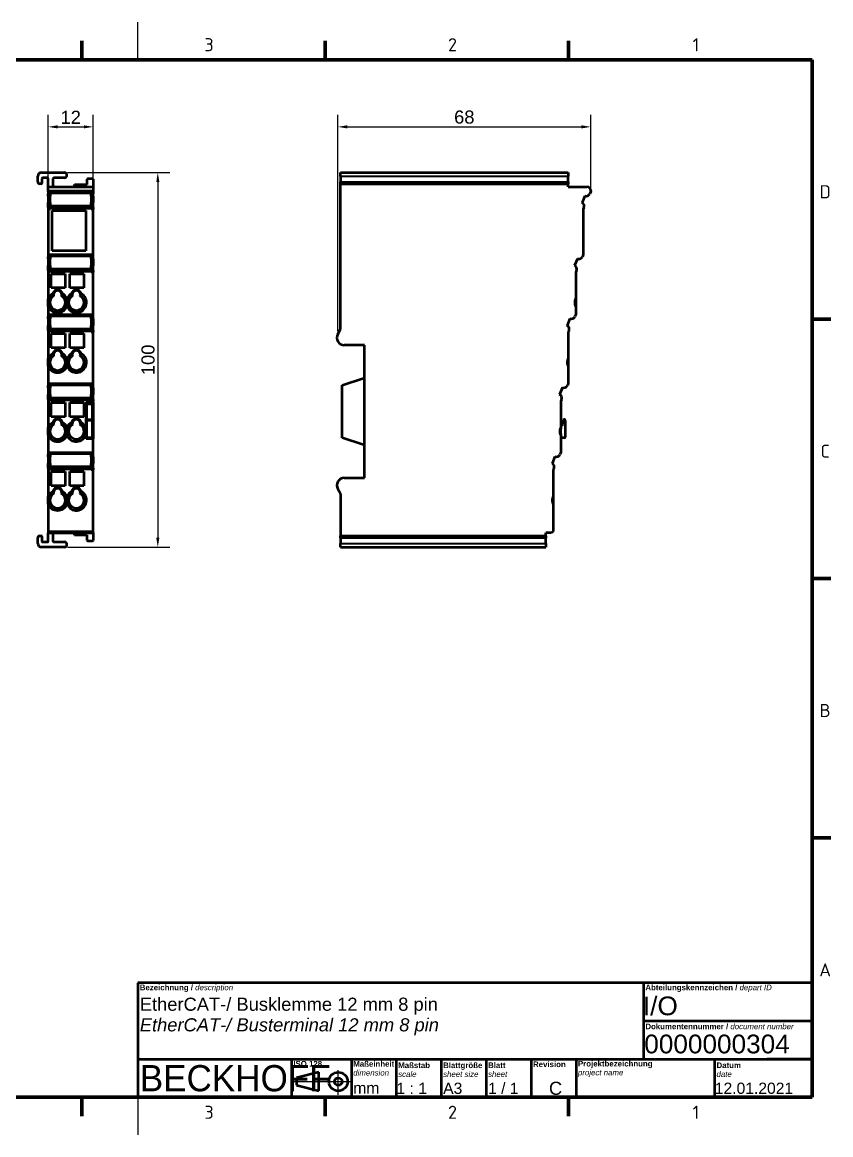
# Model space of a CAD drawing. Header units: millimetres. Extents: x 0 to 415, y 0 to 297.
# Drawn here: x 199.1 to 415, y 0 to 297 of the extents above; entities that cross this region are included whole.
import ezdxf
from ezdxf.enums import TextEntityAlignment as Align

# ---------------------------------------------------------------- set-up
doc = ezdxf.new("R2010")
doc.units = ezdxf.units.MM
doc.layers.add('Bemaßung (ISO)', color=150, linetype='Continuous', lineweight=25, true_color=0x0080ff)
for name, color, linetype, lineweight in [('Rahmen (ISO)', 7, 'Continuous', 70), ('Rahmen Mittel', 7, 'Continuous', 50), ('Sichtbar (ISO)', 7, 'Continuous', 50), ('Sichtbar schmal (ISO)', 7, 'Continuous', 35), ('Titel (ISO)', 7, 'Continuous', 50)]:
    doc.layers.add(name, color=color, linetype=linetype, lineweight=lineweight)
doc.styles.add('Bezeichnungstext (DIN)', font='arial.ttf')
doc.styles.add('FERTIG Motors-DIN-3_5mm', font='isocpeur.ttf')
doc.styles.add('Notiztext (DIN)', font='arial.ttf')
doc.styles.add('Textstil140', font='arial.ttf')
doc.styles.add('Textstil29', font='arial.ttf')
doc.styles.add('Textstil55', font='arial.ttf')
doc.styles.add('Textstil94', font='')
doc.styles.get('Textstil94').set_extended_font_data('Arial', italic=True)
doc.dimstyles.new('Standard (DIN) online', dxfattribs={"dimtxt": 3.5, "dimasz": 2.5, "dimexe": 3.175, "dimexo": 0.8, "dimgap": 0.8, "dimtad": 1, "dimdec": 1, "dimrnd": 1e-08, "dimtxsty": 'Bezeichnungstext (DIN)', "dimcen": 0.09, "dimdle": 10, "dimclrd": 7, "dimclre": 7, "dimclrt": 7, "dimadec": 0, "dimazin": 2, "dimtfac": 1, "dimtmove": 0, "dimatfit": 3, "dimfxl": 1, "dimtolj": 1, "dimtzin": 0, "dimlwd": 25, "dimlwe": 25, "dimarcsym": 0})

# ---------------------------------------------------------------- blocks, each defined once
blk = doc.blocks.new('Ränder A3-QUER')
at = {"layer": 'Rahmen (ISO)', "lineweight": 25}
for p, q in [((230, 287), (230, 297)), ((230, 10), (230, 0))]:
    blk.add_line(p, q, dxfattribs=at)
at = {"layer": 'Rahmen (ISO)'}
for p, q in [((215, 292), (215, 287)), ((280, 292), (280, 287)), ((345, 292), (345, 287)), ((20, 287), (410, 287)), ((410, 287), (410, 10)), ((415, 217.75), (410, 217.75)), ((415, 148.5), (410, 148.5)), ((415, 79.25), (410, 79.25)), ((410, 10), (20, 10)), ((215, 10), (215, 5)), ((280, 10), (280, 5)), ((345, 10), (345, 5))]:
    blk.add_line(p, q, dxfattribs=at)
at = {"layer": 'Rahmen Mittel', "char_height": 3.5, "attachment_point": 5, "style": 'FERTIG Motors-DIN-3_5mm'}
for s, insert, width in [('\\fISOCPEUR|b0|i0;3', (249, 291), 65.5864), ('\\fISOCPEUR|b0|i0;2', (314, 291), 65.5864), ('\\fISOCPEUR|b0|i0;1', (379, 291), 65.5864), ('\\fISOCPEUR|b0|i0;D', (413.5, 251.75), 5.0047), ('\\fISOCPEUR|b0|i0;C', (413.5, 182.5), 5.0047), ('\\fISOCPEUR|b0|i0;B', (413.5, 113.25), 5.0047), ('\\fISOCPEUR|b0|i0;A', (413.5, 44), 5.0047), ('\\fISOCPEUR|b0|i0;3', (249, 6), 65.5864), ('\\fISOCPEUR|b0|i0;2', (314, 6), 65.5864), ('\\fISOCPEUR|b0|i0;1', (379, 6), 65.5864)]:
    blk.add_mtext(s, dxfattribs=dict(at, insert=insert, width=width))
blk = doc.blocks.new('Schriftfelder Schriftfeld_Beckhoff_online')
at = {"layer": 'Titel (ISO)'}
for p, q in [((299.98, 133.15), (119.98, 133.15)), ((119.98, 133.15), (119.98, 102.55)), ((254.98, 133.15), (254.98, 112.75)), ((299.98, 102.55), (299.98, 133.15)), ((254.98, 122.95), (299.98, 122.95)), ((299.98, 123.75), (299.98, 112.75)), ((119.98, 112.75), (299.98, 112.75)), ((160.98, 112.75), (160.98, 102.55)), ((176.98, 112.75), (176.98, 102.55)), ((188.98, 112.75), (188.98, 102.55)), ((200.98, 112.75), (200.98, 102.55)), ((212.98, 112.75), (212.98, 102.55)), ((224.98, 112.75), (224.98, 102.55)), ((236.98, 112.75), (236.98, 102.55)), ((273.98, 112.75), (273.98, 102.55)), ((299.98, 112.75), (287.98, 112.75)), ((168.28, 109.25), (162.28, 107.75)), ((162.28, 107.75), (162.28, 105.75)), ((168.28, 104.25), (168.28, 109.25)), ((162.28, 105.75), (168.28, 104.25)), ((119.98, 102.55), (299.98, 102.55))]:
    blk.add_line(p, q, dxfattribs=at)
at = {"layer": 'Titel (ISO)', "linetype": 'Continuous', "lineweight": 25}
for p, q in [((173.48, 103.25), (173.48, 109.75)), ((161.28, 106.75), (177.28, 106.75))]:
    blk.add_line(p, q, dxfattribs=at)
at = {"layer": 'Titel (ISO)'}
for radius in [2.5, 1]:
    blk.add_circle((173.48, 106.75), radius, dxfattribs=at)
at = {"layer": 'Titel (ISO)', "style": 'Textstil140'}
blk.add_text('1 / 1', height=2.99, dxfattribs=at).set_placement((213.48, 104.95), align=Align.MIDDLE_LEFT)
at = {"layer": 'Titel (ISO)', "style": 'Notiztext (DIN)'}
for s, insert, char_height, attachment_point in [('\\fArial|b1|i0;\\H1.5000;Bezeichnung / \\fArial|b0|i1;\\H1.5000;description', (120.48, 131.65), 1.5, 4), ('\\fArial|b1|i0;\\H1.5000;Abteilungskennzeichen / \\fArial|b0|i1;\\H1.5000;depart ID', (255.48, 131.65), 1.5, 4), ('\\fArial|b1|i0;\\H1.5000;Dokumentennummer / \\fArial|b0|i1;\\H1.5000;document number', (255.48, 121.45), 1.5, 4), ('\\fArial|b1|i0;\\H1.5000;ISO 128', (161.48, 112.25), 1.5, 1), ('\\fArial|b1|i0;\\H1.5000;Revision', (225.48, 111.35), 1.5, 4), ('\\fArial|b0|i0;\\H3.0000;mm', (177.48, 105.04), 3, 4)]:
    blk.add_mtext(s, dxfattribs=dict(at, insert=insert, char_height=char_height, attachment_point=attachment_point))
at = {"layer": 'Titel (ISO)', "color": 1, "true_color": 0xff0000, "insert": (120.48, 111.15), "char_height": 7, "attachment_point": 1, "style": 'Notiztext (DIN)'}
blk.add_mtext('\\fSwitzerlandCondBlack|b0|i0;\\H7.0000;BECKHOFF', dxfattribs=at)
at = {"layer": 'Titel (ISO)', "char_height": 1.5, "line_spacing_factor": 0.944221, "style": 'Notiztext (DIN)'}
for s, insert, attachment_point in [('\\fArial|b1|i0;\\H1.5000;Maßeinheit\\P\\fArial|b0|i1;\\H1.5000;dimension', (177.48, 112.22), 1), ('\\fArial|b1|i0;\\H1.5000;Maßstab\\P\\fArial|b0|i1;\\H1.5000;scale', (189.48, 109.9), 4), ('\\fArial|b1|i0;\\H1.5000;Blattgröße\\P\\fArial|b0|i1;\\H1.5000;sheet size', (201.48, 109.9), 4), ('\\fArial|b1|i0;\\H1.5000;Blatt\\P\\fArial|b0|i1;\\H1.5000;sheet ', (213.48, 109.91), 4), ('\\fArial|b1|i0;\\H1.5000;Projektbezeichnung\\P\\fArial|b0|i1;\\H1.5000;project name', (237.48, 110.12), 4), ('\\fArial|b1|i0;\\H1.5000;Datum\\P\\fArial|b0|i1;\\H1.5000;date', (274.48, 109.91), 4)]:
    blk.add_mtext(s, dxfattribs=dict(at, insert=insert, attachment_point=attachment_point))
at = {"layer": 'Titel (ISO)'}
for tag, height, style, p in [('THEMA', 3.5, 'Notiztext (DIN)', (120.48, 127.4)), ('MANAGER', 3.5, 'Textstil94', (120.48, 121.9)), ('PROJEKT', 3.5, 'Notiztext (DIN)', (120.48, 115.9)), ('Blattgröße', 3, 'Textstil55', (201.48, 104.95)), ('FIRMA', 3, 'Textstil55', (237.48, 104.95))]:
    blk.add_attdef(tag, text='', height=height, dxfattribs=dict(at, style=style)).set_placement(p, align=Align.MIDDLE_LEFT)
for tag, p, height, style in [('KOSTENSTELLE_001', (254.83, 124.45), 5, 'Textstil29'), ('BESTANDSNUMMER_001', (255.19, 114.28), 5, 'Textstil29'), ('Anfänglicher_Ansichtsmaßstab_001', (189.03, 103.45), 2.99, 'Textstil140'), ('REVISIONSNUMMER_001', (229.74, 103.2), 3.5, 'Notiztext (DIN)'), ('SaveDate_001', (274.03, 103.47), 2.99, 'Textstil140')]:
    blk.add_attdef(tag, p, '', height=height, dxfattribs=dict(at, style=style))
blk = doc.blocks.new('*D36')
at = {"layer": 'Bemaßung (ISO)', "color": 7, "lineweight": 25, "transparency": 16777216}
for p, q in [((206.06, 247.87), (206.06, 272.25)), ((218.06, 247.87), (218.06, 272.25)), ((208.56, 269.07), (215.56, 269.07))]:
    blk.add_line(p, q, dxfattribs=at)
at = {"layer": 'Bemaßung (ISO)', "color": 7, "transparency": 16777216}
for points in [[(208.56, 269.49), (208.56, 268.65), (206.06, 269.07)], [(215.56, 269.49), (215.56, 268.65), (218.06, 269.07)]]:
    blk.add_solid(points, dxfattribs=at)
at = {"layer": 'Defpoints', "color": 0, "transparency": 16777216}
for p in [(218.06, 269.07), (206.06, 247.07), (218.06, 247.07)]:
    blk.add_point(p, dxfattribs=at)
at = {"layer": 'Bemaßung (ISO)', "color": 7, "lineweight": 25, "transparency": 16777216, "insert": (212.06, 273.38), "char_height": 3.5, "attachment_point": 2, "style": 'Bezeichnungstext (DIN)'}
blk.add_mtext('\\A1;12', dxfattribs=at)
blk = doc.blocks.new('*D38')
at = {"layer": 'Bemaßung (ISO)', "color": 7, "lineweight": 25, "transparency": 16777216}
for p, q in [((211.16, 256.87), (238.49, 256.87)), ((235.31, 254.37), (235.31, 159.37)), ((211.16, 156.87), (238.49, 156.87))]:
    blk.add_line(p, q, dxfattribs=at)
at = {"layer": 'Bemaßung (ISO)', "color": 7, "transparency": 16777216}
for points in [[(234.9, 254.37), (235.73, 254.37), (235.31, 256.87)], [(234.9, 159.37), (235.73, 159.37), (235.31, 156.87)]]:
    blk.add_solid(points, dxfattribs=at)
at = {"layer": 'Defpoints', "color": 0, "transparency": 16777216}
for p in [(210.36, 256.87), (210.36, 156.87), (235.31, 156.87)]:
    blk.add_point(p, dxfattribs=at)
at = {"layer": 'Bemaßung (ISO)', "color": 7, "lineweight": 25, "transparency": 16777216, "insert": (230.94, 206.87), "char_height": 3.5, "attachment_point": 2, "rotation": 90, "style": 'Bezeichnungstext (DIN)'}
blk.add_mtext('\\A1;100', dxfattribs=at)
blk = doc.blocks.new('*D40')
at = {"layer": 'Bemaßung (ISO)', "color": 7, "lineweight": 25, "transparency": 16777216}
for p, q in [((283.38, 214.57), (283.38, 272.25)), ((350.91, 252.69), (350.91, 272.25)), ((285.88, 269.07), (348.41, 269.07))]:
    blk.add_line(p, q, dxfattribs=at)
at = {"layer": 'Bemaßung (ISO)', "color": 7, "transparency": 16777216}
for points in [[(285.88, 269.49), (285.88, 268.65), (283.38, 269.07)], [(348.41, 269.49), (348.41, 268.65), (350.91, 269.07)]]:
    blk.add_solid(points, dxfattribs=at)
at = {"layer": 'Defpoints', "color": 0, "transparency": 16777216}
for p in [(350.91, 269.07), (350.91, 251.89), (283.38, 213.77)]:
    blk.add_point(p, dxfattribs=at)
at = {"layer": 'Bemaßung (ISO)', "color": 7, "lineweight": 25, "transparency": 16777216, "insert": (317.15, 273.44), "char_height": 3.5, "attachment_point": 2, "style": 'Bezeichnungstext (DIN)'}
blk.add_mtext('\\A1;68', dxfattribs=at)

msp = doc.modelspace()

# ---------------------------------------------------------------- linework, layer by layer
at = {"layer": 'Sichtbar (ISO)'}
for p, q in [((203.26, 254.37), (203.26, 255.87)), ((204.26, 256.87), (210.36, 256.87)), ((205.86, 255.47), (204.56, 255.47)), ((210.36, 255.47), (207.76, 255.47)), ((284.11, 256.87), (344.91, 256.87)), ((284.11, 255.87), (284.11, 256.87)), ((284.11, 255.87), (284.11, 254.37)), ((344.91, 256.87), (344.91, 255.87)), ((344.91, 254.37), (344.91, 255.87)), ((204.16, 253.87), (203.76, 253.87)), ((204.36, 255.27), (204.36, 254.07)), ((206.06, 253.07), (206.06, 255.27)), ((206.06, 252.07), (206.06, 253.07)), ((206.06, 253.07), (218.06, 253.07)), ((207.26, 254.97), (207.26, 253.57)), ((213.06, 253.07), (213.06, 253.67)), ((213.06, 253.67), (216.46, 253.67)), ((216.46, 253.67), (216.46, 255.07)), ((216.66, 255.27), (217.86, 255.27)), ((218.06, 255.07), (218.06, 253.07)), ((218.06, 253.07), (218.06, 252.07)), ((284.11, 253.87), (284.11, 254.37)), ((284.11, 215.04), (284.11, 253.87)), ((284.11, 253.87), (344.91, 253.87)), ((344.91, 254.37), (344.91, 253.87)), ((344.91, 253.07), (344.91, 253.87)), ((344.91, 253.07), (349.91, 253.07)), ((206.06, 252.07), (206.06, 251.89)), ((206.06, 251.79), (206.06, 251.89)), ((206.06, 251.79), (206.06, 251.78)), ((206.06, 251.79), (206.56, 251.79)), ((206.06, 251.78), (206.06, 251.21)), ((206.06, 251.78), (206.56, 251.78)), ((206.06, 250.6), (206.06, 251.21)), ((206.06, 250.6), (206.06, 248.84)), ((206.06, 250.6), (206.56, 250.6)), ((206.56, 251.78), (206.56, 251.79)), ((206.56, 251.21), (206.56, 251.78)), ((206.56, 251.43), (217.56, 251.43)), ((206.56, 251.21), (206.56, 250.6)), ((206.56, 248.84), (206.56, 250.6)), ((217.56, 251.79), (218.06, 251.79)), ((217.56, 251.79), (217.56, 251.78)), ((218.06, 251.78), (217.56, 251.78)), ((217.56, 251.78), (217.56, 251.21)), ((217.56, 250.6), (217.56, 251.21)), ((217.56, 250.6), (217.56, 248.84)), ((218.06, 250.6), (217.56, 250.6)), ((218.06, 251.89), (218.06, 252.07)), ((218.06, 251.89), (218.06, 251.79)), ((218.06, 251.79), (218.06, 251.78)), ((218.06, 251.78), (218.06, 251.21)), ((218.06, 250.6), (218.06, 251.21)), ((218.06, 250.6), (218.06, 248.84)), ((349.36, 250.68), (348.58, 248.84)), ((350.91, 251.78), (350.67, 251.21)), ((350.9, 251.79), (350.91, 251.78)), ((350.91, 252.07), (350.91, 251.89)), ((206.06, 247.53), (206.06, 248.84)), ((206.06, 248.84), (206.56, 248.84)), ((206.06, 247.53), (206.06, 247.07)), ((206.06, 247.07), (206.06, 234.98)), ((206.56, 247.07), (206.06, 247.07)), ((206.56, 248.84), (206.56, 247.53)), ((206.56, 247.97), (217.56, 247.97)), ((206.56, 247.62), (217.56, 247.62)), ((206.56, 247.07), (206.56, 247.53)), ((207.06, 246.77), (216.11, 246.77)), ((207.06, 235.97), (207.06, 246.77)), ((216.11, 246.77), (216.11, 235.97)), ((218.06, 248.84), (217.56, 248.84)), ((217.56, 247.53), (217.56, 248.84)), ((217.56, 247.53), (217.56, 247.07)), ((218.06, 247.07), (217.56, 247.07)), ((218.06, 247.53), (218.06, 248.84)), ((218.06, 247.53), (218.06, 247.07)), ((218.06, 234.98), (218.06, 247.07)), ((349.11, 247.53), (348.91, 247.07)), ((348.91, 247.07), (348.91, 234.98)), ((206.06, 234.98), (206.06, 234.41)), ((206.06, 234.98), (218.06, 234.98)), ((206.56, 234.87), (217.56, 234.87)), ((206.56, 234.41), (206.56, 234.87)), ((206.56, 234.63), (217.56, 234.63)), ((216.11, 235.97), (207.06, 235.97)), ((217.56, 234.87), (217.56, 234.41)), ((218.06, 234.41), (218.06, 234.98)), ((348.91, 234.98), (348.67, 234.41)), ((206.06, 233.8), (206.06, 234.41)), ((206.06, 233.8), (206.06, 232.04)), ((206.06, 233.8), (206.56, 233.8)), ((206.06, 230.73), (206.06, 232.04)), ((206.06, 232.04), (206.56, 232.04)), ((206.56, 234.41), (206.56, 233.8)), ((206.56, 232.04), (206.56, 233.8)), ((206.56, 232.04), (206.56, 230.73)), ((217.56, 233.8), (217.56, 234.41)), ((217.56, 233.8), (217.56, 232.04)), ((218.06, 233.8), (217.56, 233.8)), ((217.56, 230.73), (217.56, 232.04)), ((218.06, 232.04), (217.56, 232.04)), ((218.06, 233.8), (218.06, 234.41)), ((218.06, 233.8), (218.06, 232.04)), ((218.06, 230.73), (218.06, 232.04)), ((347.36, 233.88), (346.58, 232.04)), ((206.06, 230.73), (206.06, 230.27)), ((206.06, 230.27), (206.06, 223.19)), ((206.56, 230.27), (206.06, 230.27)), ((206.56, 231.17), (217.56, 231.17)), ((206.56, 230.82), (217.56, 230.82)), ((206.56, 230.27), (206.56, 230.73)), ((206.86, 226.07), (206.86, 229.87)), ((206.86, 229.87), (210.56, 229.87)), ((210.56, 229.87), (210.56, 226.07)), ((211.86, 226.07), (211.86, 229.87)), ((211.86, 229.87), (215.56, 229.87)), ((215.56, 229.87), (215.56, 226.07)), ((217.56, 230.73), (217.56, 230.27)), ((218.06, 230.27), (217.56, 230.27)), ((218.06, 230.73), (218.06, 230.27)), ((218.06, 218.98), (218.06, 230.27)), ((347.11, 230.73), (346.91, 230.27)), ((346.91, 230.27), (346.91, 223.19)), ((210.56, 226.07), (206.86, 226.07)), ((215.56, 226.07), (211.86, 226.07)), ((211.06, 221.15), (211.06, 223.19)), ((346.91, 223.19), (346.91, 221.15)), ((206.06, 221.15), (206.06, 218.98)), ((346.91, 221.15), (346.91, 218.98)), ((206.06, 218.98), (218.06, 218.98)), ((206.06, 218.98), (206.06, 218.41)), ((206.06, 217.8), (206.06, 218.41)), ((206.06, 217.8), (206.06, 216.04)), ((206.06, 217.8), (206.56, 217.8)), ((206.56, 218.87), (217.56, 218.87)), ((206.56, 218.41), (206.56, 218.87)), ((206.56, 218.63), (217.56, 218.63)), ((206.56, 218.41), (206.56, 217.8)), ((206.56, 216.04), (206.56, 217.8)), ((217.56, 218.87), (217.56, 218.41)), ((217.56, 217.8), (217.56, 218.41)), ((217.56, 217.8), (217.56, 216.04)), ((218.06, 217.8), (217.56, 217.8)), ((218.06, 218.41), (218.06, 218.98)), ((218.06, 217.8), (218.06, 218.41)), ((218.06, 217.8), (218.06, 216.04)), ((345.36, 217.88), (344.58, 216.04)), ((346.91, 218.98), (346.67, 218.41)), ((206.06, 214.73), (206.06, 216.04)), ((206.06, 216.04), (206.56, 216.04)), ((206.06, 214.73), (206.06, 214.27)), ((206.06, 214.27), (206.06, 207.19)), ((206.56, 214.27), (206.06, 214.27)), ((206.56, 216.04), (206.56, 214.73)), ((206.56, 215.17), (217.56, 215.17)), ((206.56, 214.82), (217.56, 214.82)), ((206.56, 214.27), (206.56, 214.73)), ((206.86, 210.07), (206.86, 213.87)), ((206.86, 213.87), (210.56, 213.87)), ((210.56, 213.87), (210.56, 210.07)), ((211.86, 210.07), (211.86, 213.87)), ((211.86, 213.87), (215.56, 213.87)), ((215.56, 213.87), (215.56, 210.07)), ((217.56, 214.73), (217.56, 216.04)), ((218.06, 216.04), (217.56, 216.04)), ((217.56, 214.73), (217.56, 214.27)), ((218.06, 214.27), (217.56, 214.27)), ((218.06, 214.73), (218.06, 216.04)), ((218.06, 214.73), (218.06, 214.27)), ((218.06, 200.58), (218.06, 214.27)), ((283.38, 213.77), (284.11, 215.04)), ((345.11, 214.73), (344.91, 214.27)), ((344.91, 214.27), (344.91, 207.19)), ((210.56, 210.07), (206.86, 210.07)), ((215.56, 210.07), (211.86, 210.07)), ((290.51, 210.77), (285.11, 210.77)), ((290.51, 175.37), (290.51, 210.77)), ((206.06, 205.15), (206.06, 200.58)), ((211.06, 205.15), (211.06, 207.19)), ((344.91, 207.19), (344.91, 205.15)), ((344.91, 205.15), (344.91, 200.58)), ((284.51, 200.07), (290.51, 202.07)), ((206.06, 200.58), (218.06, 200.58)), ((206.06, 200.58), (206.06, 200.01)), ((206.06, 199.4), (206.06, 200.01)), ((206.06, 199.4), (206.06, 197.64)), ((206.06, 199.4), (206.56, 199.4)), ((206.56, 200.47), (217.56, 200.47)), ((206.56, 200.01), (206.56, 200.47)), ((206.56, 200.23), (217.56, 200.23)), ((206.56, 200.01), (206.56, 199.4)), ((206.56, 197.64), (206.56, 199.4)), ((217.56, 200.47), (217.56, 200.01)), ((217.56, 199.4), (217.56, 200.01)), ((217.56, 199.4), (217.56, 197.64)), ((218.06, 199.4), (217.56, 199.4)), ((218.06, 200.01), (218.06, 200.58)), ((218.06, 199.4), (218.06, 200.01)), ((218.06, 199.4), (218.06, 197.64)), ((284.51, 186.07), (284.51, 200.07)), ((343.36, 199.48), (342.58, 197.64)), ((344.91, 200.58), (344.67, 200.01)), ((206.06, 196.33), (206.06, 197.64)), ((206.06, 197.64), (206.56, 197.64)), ((206.06, 196.33), (206.06, 195.87)), ((206.56, 197.64), (206.56, 196.33)), ((206.56, 196.77), (217.56, 196.77)), ((206.56, 196.42), (217.56, 196.42)), ((206.56, 195.87), (206.56, 196.33)), ((217.56, 196.33), (217.56, 197.64)), ((218.06, 197.64), (217.56, 197.64)), ((217.56, 196.33), (217.56, 195.87)), ((218.06, 196.33), (218.06, 197.64)), ((218.06, 196.33), (218.06, 195.87)), ((343.11, 196.33), (342.91, 195.87)), ((206.06, 195.87), (206.06, 188.79)), ((206.56, 195.87), (206.06, 195.87)), ((206.86, 191.67), (206.86, 195.47)), ((206.86, 195.47), (210.56, 195.47)), ((210.56, 195.47), (210.56, 191.67)), ((211.86, 191.67), (211.86, 195.47)), ((211.86, 195.47), (215.56, 195.47)), ((215.56, 195.47), (215.56, 191.67)), ((216.16, 188.5), (216.16, 195.57)), ((216.16, 195.57), (218.06, 195.57)), ((216.31, 195.07), (216.31, 195.27)), ((216.31, 195.27), (217.91, 195.27)), ((216.31, 195.07), (216.31, 190.97)), ((218.06, 195.87), (217.56, 195.87)), ((217.91, 195.27), (217.91, 195.07)), ((217.91, 190.97), (217.91, 195.07)), ((218.06, 195.57), (218.06, 195.87)), ((218.06, 195.57), (218.06, 185.77)), ((342.91, 195.87), (342.91, 188.79)), ((210.56, 191.67), (206.86, 191.67)), ((215.56, 191.67), (211.86, 191.67)), ((216.31, 190.72), (216.31, 190.97)), ((216.31, 190.97), (217.91, 190.97)), ((216.31, 190.72), (216.31, 186.27)), ((217.91, 190.97), (217.91, 190.72)), ((217.91, 186.27), (217.91, 190.72)), ((343.51, 189.74), (343.61, 190.75)), ((344.11, 190.72), (344.11, 186.27)), ((211.06, 186.75), (211.06, 188.79)), ((342.91, 188.79), (342.91, 188.5)), ((206.06, 186.75), (206.06, 182.18)), ((216.16, 185.77), (216.16, 187.04)), ((218.06, 185.77), (216.16, 185.77)), ((216.31, 186.07), (216.31, 186.27)), ((217.91, 186.07), (216.31, 186.07)), ((217.91, 186.27), (217.91, 186.07)), ((218.06, 182.18), (218.06, 185.77)), ((290.51, 184.07), (284.51, 186.07)), ((342.91, 187.04), (342.91, 186.75)), ((342.91, 186.75), (342.91, 182.18)), ((343.91, 186.07), (342.91, 186.07)), ((206.06, 182.18), (218.06, 182.18)), ((206.06, 182.18), (206.06, 181.61)), ((206.06, 181), (206.06, 181.61)), ((206.56, 182.07), (217.56, 182.07)), ((206.56, 181.61), (206.56, 182.07)), ((206.56, 181.83), (217.56, 181.83)), ((206.56, 181.61), (206.56, 181)), ((217.56, 182.07), (217.56, 181.61)), ((217.56, 181), (217.56, 181.61)), ((218.06, 181.61), (218.06, 182.18)), ((218.06, 181), (218.06, 181.61)), ((342.91, 182.18), (342.67, 181.61)), ((206.06, 181), (206.06, 179.24)), ((206.06, 181), (206.56, 181)), ((206.06, 177.93), (206.06, 179.24)), ((206.06, 179.24), (206.56, 179.24)), ((206.56, 179.24), (206.56, 181)), ((206.56, 179.24), (206.56, 177.93)), ((206.56, 178.37), (217.56, 178.37)), ((217.56, 181), (217.56, 179.24)), ((218.06, 181), (217.56, 181)), ((217.56, 177.93), (217.56, 179.24)), ((218.06, 179.24), (217.56, 179.24)), ((218.06, 181), (218.06, 179.24)), ((218.06, 177.93), (218.06, 179.24)), ((341.36, 181.08), (340.58, 179.24)), ((206.06, 177.93), (206.06, 177.47)), ((206.06, 177.47), (206.06, 170.39)), ((206.56, 177.47), (206.06, 177.47)), ((206.56, 178.02), (217.56, 178.02)), ((206.56, 177.47), (206.56, 177.93)), ((206.86, 173.27), (206.86, 177.07)), ((206.86, 177.07), (210.56, 177.07)), ((210.56, 177.07), (210.56, 173.27)), ((211.86, 173.27), (211.86, 177.07)), ((211.86, 177.07), (215.56, 177.07)), ((215.56, 177.07), (215.56, 173.27)), ((217.56, 177.93), (217.56, 177.47)), ((218.06, 177.47), (217.56, 177.47)), ((218.06, 177.93), (218.06, 177.47)), ((218.06, 161.07), (218.06, 177.47)), ((285.11, 175.37), (290.51, 175.37)), ((341.11, 177.93), (340.91, 177.47)), ((340.91, 177.47), (340.91, 170.39)), ((210.56, 173.27), (206.86, 173.27)), ((215.56, 173.27), (211.86, 173.27)), ((284.11, 171.1), (283.38, 172.37)), ((211.06, 168.35), (211.06, 170.39)), ((284.11, 171.1), (284.11, 159.87)), ((340.91, 170.39), (340.91, 168.35)), ((206.06, 168.35), (206.06, 161.07)), ((340.91, 168.35), (340.91, 161.07)), ((206.06, 161.07), (218.06, 161.07)), ((206.06, 161.07), (206.06, 160.67)), ((206.06, 160.67), (218.06, 160.67)), ((206.06, 158.47), (206.06, 160.67)), ((213.06, 160.07), (213.06, 160.67)), ((218.06, 160.67), (218.06, 161.07)), ((218.06, 160.67), (218.06, 158.67)), ((340.22, 160.67), (338.91, 160.67)), ((338.91, 159.87), (338.91, 160.67)), ((340.91, 161.07), (340.22, 160.67)), ((203.26, 157.87), (203.26, 159.37)), ((203.76, 159.87), (204.16, 159.87)), ((204.36, 159.67), (204.36, 158.47)), ((204.56, 158.27), (205.86, 158.27)), ((207.26, 160.17), (207.26, 158.77)), ((207.76, 158.27), (210.36, 158.27)), ((216.46, 160.07), (213.06, 160.07)), ((216.46, 158.67), (216.46, 160.07)), ((217.86, 158.47), (216.66, 158.47)), ((284.11, 159.87), (338.91, 159.87)), ((284.11, 159.37), (284.11, 159.87)), ((284.11, 159.37), (284.11, 157.87)), ((284.11, 156.87), (284.11, 157.87)), ((338.91, 159.87), (338.91, 159.37)), ((338.91, 157.87), (338.91, 159.37)), ((338.91, 157.87), (338.91, 156.87)), ((210.36, 156.87), (204.26, 156.87)), ((284.11, 156.87), (338.91, 156.87))]:
    msp.add_line(p, q, dxfattribs=at)
for centre, radius, start, end in [((204.26, 255.87), 1, 90, 180), ((204.56, 255.27), 0.2, 90, 180), ((205.86, 255.27), 0.2, 0, 90), ((207.76, 254.97), 0.5, 90, 180), ((210.36, 256.17), 0.7, 270, 90), ((203.76, 254.37), 0.5, 180, 270), ((204.16, 254.07), 0.2, 270, 0), ((207.76, 253.57), 0.5, 180, 270), ((216.66, 255.07), 0.2, 90, 180), ((217.86, 255.07), 0.2, 0, 90), ((349.91, 252.07), 1, 0, 90), ((349.75, 251.6), 1, 247, 337), ((350.51, 251.89), 0.4, 345.5262, 0), ((348.19, 247.92), 1, 337, 67), ((346.19, 231.12), 1, 337, 67), ((347.75, 234.8), 1, 247, 337), ((208.56, 222.17), 2.7, 118.0282, 157.8084), ((208.56, 222.17), 2.1, 120.3662, 59.6338), ((208.56, 224.27), 1.3, 12.5886, 167.4114), ((208.56, 224.27), 1.1, 344.8169, 195.1831), ((208.56, 222.17), 2.7, 22.1916, 61.9718), ((213.56, 222.17), 2.7, 202.1916, 61.9718), ((213.56, 222.17), 2.7, 118.0282, 157.8084), ((213.56, 222.17), 2.1, 120.3662, 59.6338), ((213.56, 224.27), 1.3, 12.5886, 167.4114), ((213.56, 224.27), 1.1, 344.8169, 195.1831), ((208.56, 222.17), 2.7, 202.1916, 337.8084), ((345.75, 218.8), 1, 247, 337), ((344.19, 215.12), 1, 337, 67), ((285.11, 212.77), 2, 150, 270), ((208.56, 206.17), 2.7, 118.0282, 157.8084), ((208.56, 206.17), 2.1, 120.3662, 59.6338), ((208.56, 208.27), 1.3, 12.5886, 167.4114), ((208.56, 208.27), 1.1, 344.8169, 195.1831), ((208.56, 206.17), 2.7, 22.1916, 61.9718), ((213.56, 206.17), 2.7, 202.1916, 61.9718), ((213.56, 206.17), 2.7, 118.0282, 157.8084), ((213.56, 206.17), 2.1, 120.3662, 59.6338), ((213.56, 208.27), 1.3, 12.5886, 167.4114), ((213.56, 208.27), 1.1, 344.8169, 195.1831), ((208.56, 206.17), 2.7, 202.1916, 337.8084), ((343.75, 200.4), 1, 247, 337), ((342.19, 196.72), 1, 337, 67), ((208.56, 187.77), 2.7, 118.0282, 157.8084), ((208.56, 189.87), 1.3, 12.5886, 167.4114), ((208.56, 189.87), 1.1, 344.8169, 195.1831), ((208.56, 187.77), 2.7, 22.1916, 61.9718), ((213.56, 187.77), 2.7, 118.0282, 157.8084), ((213.56, 189.87), 1.3, 12.5886, 167.4114), ((213.56, 189.87), 1.1, 344.8169, 195.1831), ((213.56, 187.77), 2.7, 15.6425, 61.9718), ((343.86, 190.72), 0.25, 0, 174.1621), ((208.56, 187.77), 2.1, 120.3662, 59.6338), ((213.56, 187.77), 2.1, 120.3662, 59.6338), ((343.21, 189.77), 0.3, 180, 354.1621), ((208.56, 187.77), 2.7, 202.1916, 337.8084), ((213.56, 187.77), 2.7, 202.1916, 344.3575), ((343.91, 186.27), 0.2, 270, 0), ((341.75, 182), 1, 247, 337), ((340.19, 178.32), 1, 337, 67), ((285.11, 173.37), 2, 90, 210), ((208.56, 171.47), 1.3, 12.5886, 167.4114), ((208.56, 171.47), 1.1, 344.8169, 195.1831), ((213.56, 171.47), 1.3, 12.5886, 167.4114), ((213.56, 171.47), 1.1, 344.8169, 195.1831), ((208.56, 169.37), 2.7, 118.0282, 157.8084), ((208.56, 169.37), 2.1, 120.3662, 59.6338), ((208.56, 169.37), 2.7, 22.1916, 61.9718), ((213.56, 169.37), 2.7, 202.1916, 61.9718), ((213.56, 169.37), 2.7, 118.0282, 157.8084), ((213.56, 169.37), 2.1, 120.3662, 59.6338), ((208.56, 169.37), 2.7, 202.1916, 337.8084), ((207.76, 160.17), 0.5, 90, 180), ((203.76, 159.37), 0.5, 90, 180), ((204.26, 157.87), 1, 180, 270), ((204.16, 159.67), 0.2, 0, 90), ((204.56, 158.47), 0.2, 180, 270), ((205.86, 158.47), 0.2, 270, 0), ((207.76, 158.77), 0.5, 180, 270), ((210.36, 157.57), 0.7, 270, 90), ((216.66, 158.67), 0.2, 180, 270), ((217.86, 158.67), 0.2, 270, 0)]:
    msp.add_arc(centre, radius, start, end, dxfattribs=at)
for points, weights in [([(206.06, 221.15), (206.06, 222.17), (206.06, 223.19)], [1, 1.08, 1]), ([(346.91, 221.15), (346.53, 222.17), (346.91, 223.19)], [1, 1.08, 1]), ([(206.06, 205.15), (206.06, 206.17), (206.06, 207.19)], [1, 1.08, 1]), ([(344.91, 205.15), (344.53, 206.17), (344.91, 207.19)], [1, 1.08, 1]), ([(206.06, 186.75), (206.06, 187.77), (206.06, 188.79)], [1, 1.08, 1]), ([(216.16, 188.5), (216.16, 187.77), (216.16, 187.04)], [1, 1.03846153846, 1]), ([(342.91, 186.75), (342.53, 187.77), (342.91, 188.79)], [1, 1.08, 1]), ([(342.91, 188.5), (342.72, 187.77), (342.91, 187.04)], [1, 1.03846153846, 1]), ([(206.06, 168.35), (206.06, 169.37), (206.06, 170.39)], [1, 1.08, 1]), ([(340.91, 168.35), (340.53, 169.37), (340.91, 170.39)], [1, 1.08, 1])]:
    msp.add_rational_spline(points, weights, degree=2, dxfattribs=at)
for points, knots in [([(207.5, 223.98), (207.49, 224.01), (207.47, 224.03), (207.37, 224.2), (207.31, 224.37), (207.29, 224.55)], [0.3009031, 0.3009031, 0.3009031, 0.3009031, 0.31292902, 0.31292902, 0.38347432, 0.38347432, 0.38347432, 0.38347432]), ([(209.83, 224.55), (209.82, 224.37), (209.76, 224.2), (209.67, 224.06), (209.66, 224.03), (209.64, 224.01), (209.62, 223.98)], [-0.0705453, -0.0705453, -0.0705453, -0.0705453, 0, 0, 0, 0.01202592, 0.01202592, 0.01202592, 0.01202592]), ([(212.5, 223.98), (212.49, 224.01), (212.47, 224.03), (212.37, 224.2), (212.31, 224.37), (212.29, 224.55)], [0.3009031, 0.3009031, 0.3009031, 0.3009031, 0.31292902, 0.31292902, 0.38347432, 0.38347432, 0.38347432, 0.38347432]), ([(214.83, 224.55), (214.82, 224.37), (214.76, 224.2), (214.67, 224.06), (214.66, 224.03), (214.64, 224.01), (214.62, 223.98)], [-0.0705453, -0.0705453, -0.0705453, -0.0705453, 0, 0, 0, 0.01202592, 0.01202592, 0.01202592, 0.01202592]), ([(207.5, 207.98), (207.49, 208.01), (207.47, 208.03), (207.37, 208.2), (207.31, 208.37), (207.29, 208.55)], [0.3009031, 0.3009031, 0.3009031, 0.3009031, 0.31292902, 0.31292902, 0.38347432, 0.38347432, 0.38347432, 0.38347432]), ([(209.83, 208.55), (209.82, 208.37), (209.76, 208.2), (209.67, 208.06), (209.66, 208.03), (209.64, 208.01), (209.62, 207.98)], [-0.0705453, -0.0705453, -0.0705453, -0.0705453, 0, 0, 0, 0.01202592, 0.01202592, 0.01202592, 0.01202592]), ([(212.5, 207.98), (212.49, 208.01), (212.47, 208.03), (212.37, 208.2), (212.31, 208.37), (212.29, 208.55)], [0.3009031, 0.3009031, 0.3009031, 0.3009031, 0.31292902, 0.31292902, 0.38347432, 0.38347432, 0.38347432, 0.38347432]), ([(214.83, 208.55), (214.82, 208.37), (214.76, 208.2), (214.67, 208.06), (214.66, 208.03), (214.64, 208.01), (214.62, 207.98)], [-0.0705453, -0.0705453, -0.0705453, -0.0705453, 0, 0, 0, 0.01202592, 0.01202592, 0.01202592, 0.01202592]), ([(207.5, 189.58), (207.49, 189.61), (207.47, 189.63), (207.37, 189.8), (207.31, 189.97), (207.29, 190.15)], [0.3009031, 0.3009031, 0.3009031, 0.3009031, 0.31292902, 0.31292902, 0.38347432, 0.38347432, 0.38347432, 0.38347432]), ([(209.83, 190.15), (209.82, 189.97), (209.76, 189.8), (209.67, 189.66), (209.66, 189.63), (209.64, 189.61), (209.62, 189.58)], [-0.0705453, -0.0705453, -0.0705453, -0.0705453, 0, 0, 0, 0.01202592, 0.01202592, 0.01202592, 0.01202592]), ([(212.5, 189.58), (212.49, 189.61), (212.47, 189.63), (212.37, 189.8), (212.31, 189.97), (212.29, 190.15)], [0.3009031, 0.3009031, 0.3009031, 0.3009031, 0.31292902, 0.31292902, 0.38347432, 0.38347432, 0.38347432, 0.38347432]), ([(214.83, 190.15), (214.82, 189.97), (214.76, 189.8), (214.67, 189.66), (214.66, 189.63), (214.64, 189.61), (214.62, 189.58)], [-0.0705453, -0.0705453, -0.0705453, -0.0705453, 0, 0, 0, 0.01202592, 0.01202592, 0.01202592, 0.01202592]), ([(207.5, 171.18), (207.49, 171.21), (207.47, 171.23), (207.37, 171.4), (207.31, 171.57), (207.29, 171.75)], [0.3009031, 0.3009031, 0.3009031, 0.3009031, 0.31292902, 0.31292902, 0.38347432, 0.38347432, 0.38347432, 0.38347432]), ([(209.83, 171.75), (209.82, 171.57), (209.76, 171.4), (209.67, 171.26), (209.66, 171.23), (209.64, 171.21), (209.62, 171.18)], [-0.0705453, -0.0705453, -0.0705453, -0.0705453, 0, 0, 0, 0.01202592, 0.01202592, 0.01202592, 0.01202592]), ([(212.5, 171.18), (212.49, 171.21), (212.47, 171.23), (212.37, 171.4), (212.31, 171.57), (212.29, 171.75)], [0.3009031, 0.3009031, 0.3009031, 0.3009031, 0.31292902, 0.31292902, 0.38347432, 0.38347432, 0.38347432, 0.38347432]), ([(214.83, 171.75), (214.82, 171.57), (214.76, 171.4), (214.67, 171.26), (214.66, 171.23), (214.64, 171.21), (214.62, 171.18)], [-0.0705453, -0.0705453, -0.0705453, -0.0705453, 0, 0, 0, 0.01202592, 0.01202592, 0.01202592, 0.01202592])]:
    msp.add_open_spline(points, degree=3, knots=knots, dxfattribs=at)
at = {"layer": 'Sichtbar schmal (ISO)'}
for p, q in [((284.11, 255.87), (344.91, 255.87)), ((284.11, 254.37), (344.91, 254.37)), ((206.06, 252.07), (218.06, 252.07)), ((206.06, 251.89), (218.06, 251.89)), ((206.06, 251.21), (206.56, 251.21)), ((206.56, 251.6), (217.56, 251.6)), ((206.56, 251.52), (217.56, 251.52)), ((218.06, 251.21), (217.56, 251.21)), ((206.06, 247.53), (206.56, 247.53)), ((206.56, 247.77), (217.56, 247.77)), ((206.56, 247.29), (217.56, 247.29)), ((218.06, 247.53), (217.56, 247.53)), ((206.56, 234.72), (217.56, 234.72)), ((206.06, 234.41), (206.56, 234.41)), ((218.06, 234.41), (217.56, 234.41)), ((206.06, 230.73), (206.56, 230.73)), ((206.56, 230.97), (217.56, 230.97)), ((206.56, 230.49), (217.56, 230.49)), ((218.06, 230.73), (217.56, 230.73)), ((206.06, 218.41), (206.56, 218.41)), ((206.56, 218.72), (217.56, 218.72)), ((218.06, 218.41), (217.56, 218.41)), ((206.06, 214.73), (206.56, 214.73)), ((206.56, 214.97), (217.56, 214.97)), ((206.56, 214.49), (217.56, 214.49)), ((218.06, 214.73), (217.56, 214.73)), ((206.06, 200.01), (206.56, 200.01)), ((206.56, 200.32), (217.56, 200.32)), ((218.06, 200.01), (217.56, 200.01)), ((206.06, 196.33), (206.56, 196.33)), ((206.56, 196.57), (217.56, 196.57)), ((206.56, 196.09), (217.56, 196.09)), ((218.06, 196.33), (217.56, 196.33)), ((216.31, 195.07), (217.91, 195.07)), ((216.31, 190.72), (217.91, 190.72)), ((216.31, 186.27), (217.91, 186.27)), ((206.06, 181.61), (206.56, 181.61)), ((206.56, 181.92), (217.56, 181.92)), ((218.06, 181.61), (217.56, 181.61)), ((206.06, 177.93), (206.56, 177.93)), ((206.56, 178.17), (217.56, 178.17)), ((206.56, 177.69), (217.56, 177.69)), ((218.06, 177.93), (217.56, 177.93)), ((284.11, 159.37), (338.91, 159.37)), ((284.11, 157.87), (338.91, 157.87))]:
    msp.add_line(p, q, dxfattribs=at)

# ---------------------------------------------------------------- block references
msp.add_blockref('Ränder A3-QUER', (0, 0))
msp.add_blockref('Schriftfelder Schriftfeld_Beckhoff_online', (110.02, -92.55)).add_auto_attribs({'Blattgröße': 'A3', 'MANAGER': 'EtherCAT-/ Busterminal 12 mm 8 pin', 'Anfänglicher_Ansichtsmaßstab_001': '1 : 1', 'SaveDate_001': '12.01.2021', 'BESTANDSNUMMER_001': '0000000304', 'REVISIONSNUMMER_001': 'C', 'KOSTENSTELLE_001': 'I/O', 'THEMA': 'EtherCAT-/ Busklemme 12 mm 8 pin'})

# ---------------------------------------------------------------- dimensions: what is measured, and where the dimension line sits
at = {"layer": 'Bemaßung (ISO)', "color": 7, "lineweight": 25}
for base, p1, p2, angle, override, picture, middle in [((218.06, 269.07), (206.06, 247.07), (218.06, 247.07), 180, {"dimgap": 0.8, "dimdec": 1, "dimtol": 0, "dimlim": 0, "dimtp": 0, "dimtm": 0, "dimtdec": 2, "dimtofl": 0, "dimatfit": 1}, '*D36', (212.06, 269.07)), ((350.91, 269.07), (283.38, 213.77), (350.91, 251.89), 180, {"dimgap": 0.8, "dimdec": 0, "dimtol": 0, "dimlim": 0, "dimtp": 0, "dimtm": 0, "dimtdec": 2, "dimtofl": 0, "dimatfit": 1}, '*D40', (317.15, 269.07)), ((235.31, 156.87), (210.36, 256.87), (210.36, 156.87), 90, {"dimgap": 0.8, "dimdec": 1, "dimtol": 0, "dimlim": 0, "dimtp": 0, "dimtm": 0, "dimtdec": 2, "dimtofl": 0, "dimatfit": 1}, '*D38', (235.31, 206.87))]:
    dim = msp.add_linear_dim(base=base, p1=p1, p2=p2, angle=angle, dimstyle='Standard (DIN) online', override=override, dxfattribs=at)
    dim.commit()
    dim.dimension.update_dxf_attribs({"geometry": picture, "text_midpoint": middle, "dimtype": 160})

doc.saveas('drawing.dxf')
